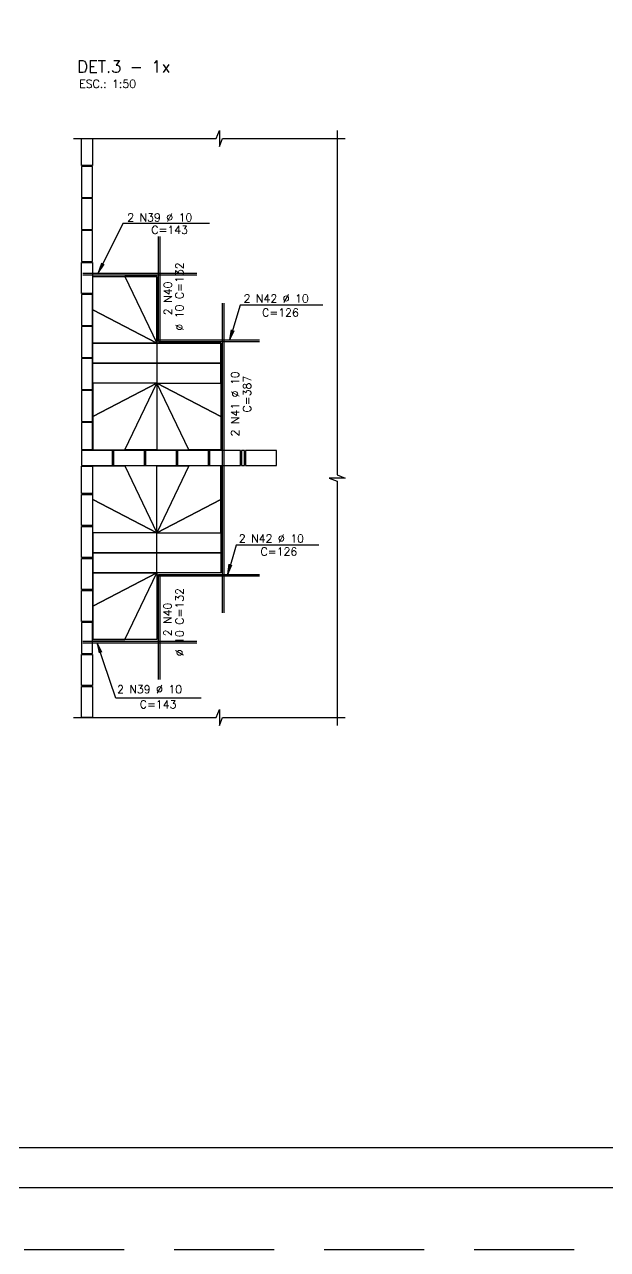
# Model space of a CAD drawing. Extents: x -1.9 to 86, y -1.5 to 61.
# Drawn here: x 50.56 to 65.13, y -1.55 to 29.08 of the extents above; entities that cross this region are included whole.
import ezdxf

# ---------------------------------------------------------------- set-up
doc = ezdxf.new("R2010")
doc.units = 0
doc.header["$MEASUREMENT"] = 0
doc.linetypes.add('HIDDEN', pattern=[0.375, 0.25, -0.125])
doc.layers.get('0').update_dxf_attribs({"linetype": 'CONTINUOUS'})
doc.layers.get('Defpoints').update_dxf_attribs({"linetype": 'CONTINUOUS'})
for name, color, linetype in [('ARQ_FOLHA', 7, 'CONTINUOUS'), ('PENA_01', 1, 'CONTINUOUS'), ('PENA_02', 2, 'CONTINUOUS'), ('PENA_03', 3, 'CONTINUOUS'), ('PENA_05', 5, 'CONTINUOUS'), ('PENA_09', 254, 'CONTINUOUS')]:
    doc.layers.add(name, color=color, linetype=linetype)
doc.styles.get("Standard").update_dxf_attribs({"font": 'ROMANS.SHX'})

# ---------------------------------------------------------------- blocks, each defined once
blk = doc.blocks.new('FOLHA A1 - 841 X 594')
at = {"layer": 'ARQ_FOLHA', "color": 1}
for points in [[(-841, 0), (0, 0), (0, 594), (-841, 594)], [(-816, 10), (-10, 10), (-10, 584), (-816, 584)]]:
    blk.add_lwpolyline(points, close=True, dxfattribs=at)
at = {"layer": 'Defpoints', "color": 8, "linetype": 'HIDDEN', "ltscale": 100}
blk.add_lwpolyline([(-860.5, 609.5), (-860.5, -15.5), (19.5, -15.5), (19.5, 609.5)], close=True, dxfattribs=at)
blk = doc.blocks.new('*U24')
blk.add_blockref('FOLHA A1 - 841 X 594', (0, 0))

msp = doc.modelspace()

# ---------------------------------------------------------------- linework, layer by layer
at = {"layer": 'PENA_01', "linetype": 'Continuous'}
for points in [[(51.777, 26.229), (55.347, 26.229), (55.427, 26.429), (55.427, 26.029), (55.507, 26.229), (58.573, 26.229)], [(58.373, 26.429), (58.373, 17.816), (58.573, 17.736), (58.173, 17.736), (58.373, 17.656), (58.373, 11.549)], [(52.257, 26.229), (52.257, 25.549), (51.977, 25.549), (51.977, 26.229), (52.257, 26.229)], [(51.977, 25.529), (51.977, 24.749), (52.257, 24.749), (52.257, 25.529), (51.977, 25.529)], [(51.977, 24.729), (51.977, 23.949), (52.257, 23.949), (52.257, 24.729), (51.977, 24.729)], [(51.977, 23.929), (51.977, 23.149), (52.257, 23.149), (52.257, 23.929), (51.977, 23.929)], [(52.257, 22.779), (53.867, 22.779), (53.867, 21.109), (55.467, 21.109), (55.467, 18.429)], [(51.977, 22.329), (51.977, 21.549), (52.257, 21.549), (52.257, 22.329), (51.977, 22.329)], [(51.977, 21.529), (51.977, 20.749), (52.257, 20.749), (52.257, 21.529), (51.977, 21.529)], [(51.977, 20.729), (51.977, 19.949), (52.257, 19.949), (52.257, 20.729), (51.977, 20.729)], [(51.977, 19.929), (51.977, 19.149), (52.257, 19.149), (52.257, 19.929), (51.977, 19.929)], [(51.977, 19.129), (51.977, 18.449), (52.257, 18.449), (52.257, 19.129), (51.977, 19.129)], [(51.977, 18.049), (52.757, 18.049), (52.757, 18.429), (51.977, 18.429), (51.977, 18.049)], [(52.777, 18.049), (53.557, 18.049), (53.557, 18.429), (52.777, 18.429), (52.777, 18.049)], [(53.577, 18.049), (54.357, 18.049), (54.357, 18.429), (53.577, 18.429), (53.577, 18.049)], [(54.377, 18.049), (55.157, 18.049), (55.157, 18.429), (54.377, 18.429), (54.377, 18.049)], [(55.177, 18.049), (55.957, 18.049), (55.957, 18.429), (55.177, 18.429), (55.177, 18.049)], [(56.057, 18.429), (55.977, 18.429), (55.977, 18.049), (56.057, 18.049), (56.057, 18.429)], [(56.077, 18.049), (56.857, 18.049), (56.857, 18.429), (56.077, 18.429), (56.077, 18.049)], [(51.977, 17.35), (51.977, 18.03), (52.257, 18.03), (52.257, 17.35), (51.977, 17.35)], [(55.467, 18.049), (55.467, 15.369), (53.867, 15.369), (53.867, 13.699), (52.257, 13.699)], [(51.977, 16.549), (51.977, 17.329), (52.257, 17.329), (52.257, 16.549), (51.977, 16.549)], [(51.977, 15.749), (51.977, 16.529), (52.257, 16.529), (52.257, 15.749), (51.977, 15.749)], [(51.977, 14.949), (51.977, 15.729), (52.257, 15.729), (52.257, 14.949), (51.977, 14.949)], [(51.977, 14.149), (51.977, 14.929), (52.257, 14.929), (52.257, 14.149), (51.977, 14.149)], [(51.977, 12.549), (51.977, 13.329), (52.257, 13.329), (52.257, 12.549), (51.977, 12.549)], [(51.977, 11.749), (51.977, 12.529), (52.257, 12.529), (52.257, 11.749), (51.977, 11.749)], [(51.777, 11.749), (55.347, 11.749), (55.427, 11.949), (55.427, 11.549), (55.507, 11.749), (58.573, 11.749)]]:
    msp.add_lwpolyline(points, dxfattribs=at)
at = {"layer": 'PENA_02', "linetype": 'Continuous'}
for points in [[(51.977, 22.349), (51.977, 23.129), (52.257, 23.129), (52.257, 22.349), (51.977, 22.349)], [(51.977, 14.129), (51.977, 13.349), (52.257, 13.349), (52.257, 14.129), (51.977, 14.129)]]:
    msp.add_lwpolyline(points, dxfattribs=at)
at = {"layer": 'PENA_03', "linetype": 'Continuous'}
for points in [[(55.181, 24.097), (53.013, 24.097), (52.406, 22.872), (52.487, 23.109), (52.406, 22.872), (52.545, 23.08)], [(58.017, 22.055), (55.944, 22.055), (55.692, 21.197), (55.731, 21.444), (55.692, 21.197), (55.793, 21.426)], [(57.913, 16.062), (55.844, 16.062), (55.636, 15.334), (55.673, 15.582), (55.636, 15.334), (55.736, 15.564)], [(54.973, 12.236), (52.84, 12.236), (52.368, 13.61), (52.48, 13.386), (52.368, 13.61), (52.418, 13.365)]]:
    msp.add_lwpolyline(points, dxfattribs=at)
at = {"layer": 'PENA_05', "linetype": 'Continuous'}
for p, q in [((53.907, 21.149), (53.907, 23.779)), ((53.947, 21.149), (53.947, 23.779)), ((52.017, 22.859), (54.867, 22.859)), ((52.017, 22.819), (54.867, 22.819)), ((55.507, 14.369), (55.507, 22.109)), ((55.547, 14.369), (55.547, 22.109)), ((53.907, 21.189), (56.427, 21.189)), ((53.907, 21.149), (56.427, 21.149)), ((53.907, 12.699), (53.907, 15.329)), ((53.907, 15.329), (56.427, 15.329)), ((53.947, 12.699), (53.947, 15.329)), ((53.907, 15.289), (56.427, 15.289)), ((52.017, 13.659), (54.867, 13.659)), ((52.017, 13.619), (54.867, 13.619))]:
    msp.add_line(p, q, dxfattribs=at)
at = {"layer": 'PENA_09', "linetype": 'Continuous'}
for points in [[(53.867, 21.109), (52.267, 21.944), (52.267, 22.779), (53.067, 22.779), (53.867, 21.109)], [(53.867, 21.109), (53.867, 22.779), (53.067, 22.779), (53.867, 21.109)], [(53.867, 21.109), (52.267, 21.109), (52.267, 21.944), (53.867, 21.109)], [(53.867, 20.609), (52.267, 20.609), (52.267, 21.109), (53.867, 21.109), (53.867, 20.609)], [(53.867, 20.609), (55.467, 20.609), (55.467, 21.109), (53.867, 21.109), (53.867, 20.609)], [(53.867, 20.109), (52.267, 20.109), (52.267, 20.609), (53.867, 20.609), (53.867, 20.109)], [(53.867, 20.109), (55.467, 20.109), (55.467, 20.609), (53.867, 20.609), (53.867, 20.109)], [(53.867, 20.109), (52.267, 19.274), (52.267, 18.439), (53.067, 18.439), (53.867, 20.109)], [(53.867, 20.109), (52.267, 20.109), (52.267, 19.274), (53.867, 20.109)], [(53.867, 20.109), (53.867, 18.439), (53.067, 18.439), (53.867, 20.109)], [(53.867, 20.109), (55.467, 19.274), (55.467, 18.439), (54.667, 18.439), (53.867, 20.109)], [(53.867, 20.109), (55.467, 20.109), (55.467, 19.274), (53.867, 20.109)], [(53.867, 20.109), (53.867, 18.439), (54.667, 18.439), (53.867, 20.109)], [(53.867, 16.369), (52.267, 17.204), (52.267, 18.039), (53.067, 18.039), (53.867, 16.369)], [(53.867, 16.369), (53.867, 18.039), (53.067, 18.039), (53.867, 16.369)], [(53.867, 16.369), (55.467, 17.204), (55.467, 18.039), (54.667, 18.039), (53.867, 16.369)], [(53.867, 16.369), (53.867, 18.039), (54.667, 18.039), (53.867, 16.369)], [(53.867, 16.369), (52.267, 16.369), (52.267, 17.204), (53.867, 16.369)], [(53.867, 16.369), (55.467, 16.369), (55.467, 17.204), (53.867, 16.369)], [(53.867, 16.369), (52.267, 16.369), (52.267, 15.869), (53.867, 15.869), (53.867, 16.369)], [(53.867, 16.369), (55.467, 16.369), (55.467, 15.869), (53.867, 15.869), (53.867, 16.369)], [(53.867, 15.869), (52.267, 15.869), (52.267, 15.369), (53.867, 15.369), (53.867, 15.869)], [(53.867, 15.869), (55.467, 15.869), (55.467, 15.369), (53.867, 15.369), (53.867, 15.869)], [(53.867, 15.369), (52.267, 15.369), (52.267, 14.534), (53.867, 15.369)], [(53.867, 15.369), (52.267, 14.534), (52.267, 13.699), (53.067, 13.699), (53.867, 15.369)], [(53.867, 15.369), (53.867, 13.699), (53.067, 13.699), (53.867, 15.369)]]:
    msp.add_lwpolyline(points, dxfattribs=at)

# ---------------------------------------------------------------- block references
at = {"xscale": 0.09999999999999938, "yscale": 0.09999999999999938, "zscale": 0.09999999999999938}
msp.add_blockref('*U24', (84.1, 0), dxfattribs=at)

# ---------------------------------------------------------------- texts
at = {"layer": 'PENA_03', "linetype": 'Continuous'}
for s, p in [('ESC.: 1:50', (51.922, 27.492)), ('2 N39 %%c 10', (53.123, 24.15)), ('C=143', (53.725, 23.84)), ('2 N42 %%c 10', (56.033, 22.125)), ('C=126', (56.496, 21.773)), ('2 N42 %%c 10', (55.914, 16.124)), ('C=126', (56.457, 15.798)), ('2 N39 %%c 10', (52.867, 12.355)), ('C=143', (53.437, 11.979))]:
    msp.add_text(s, height=0.2, dxfattribs=at).set_placement(p)
for s, p in [('%%c 10 C=132', (54.529, 21.421)), ('2 N40', (54.238, 21.808)), ('2 N41 %%c 10', (55.918, 18.776)), ('C=387', (56.218, 19.376)), ('%%c 10 C=132', (54.532, 13.281)), ('2 N40', (54.232, 13.781))]:
    msp.add_text(s, height=0.2, rotation=90, dxfattribs=at).set_placement(p)
at = {"layer": 'PENA_05', "linetype": 'Continuous'}
msp.add_text('DET.3 - 1x', height=0.3, dxfattribs=at).set_placement((51.872, 27.872))

doc.saveas('drawing.dxf')
